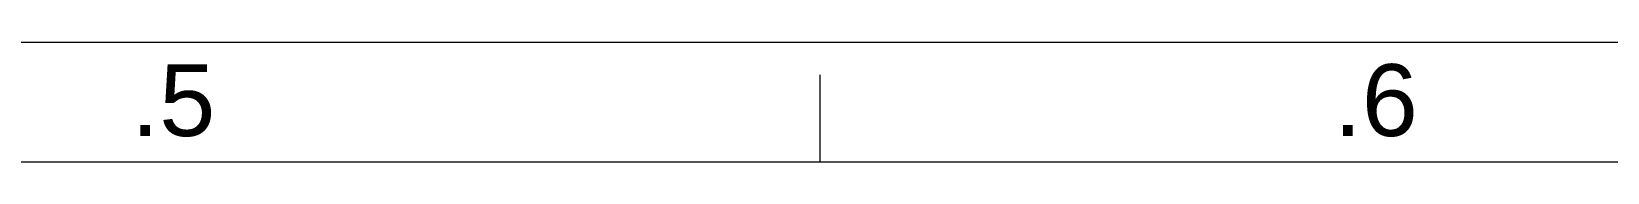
# Model space of a CAD drawing. Header units: inches. Extents: x 3989 to 4711, y 2881 to 3348.
# Drawn here: x 4395.4 to 4510.5, y 3339.3 to 3348.1 of the extents above; entities that cross this region are included whole.
import ezdxf
from ezdxf.enums import TextEntityAlignment as Align

# ---------------------------------------------------------------- set-up
doc = ezdxf.new("R2010")
doc.units = ezdxf.units.IN
doc.header["$MEASUREMENT"] = 0
doc.layers.add('ROTULO', color=7, linetype='Continuous')
doc.styles.add('SANSSERIF', font='sas_____.pfb')

msp = doc.modelspace()

# ---------------------------------------------------------------- linework, layer by layer
at = {"color": 18, "lineweight": 0, "true_color": 0x000000}
for p, q in [((3989.35502, 3348.05493), (4711.07001, 3348.05493)), ((4452.93837, 3345.66648), (4452.93837, 3339.27494)), ((4013.93899, 3339.27494), (4702.29002, 3339.27494))]:
    msp.add_line(p, q, dxfattribs=at)

# ---------------------------------------------------------------- texts
at = {"layer": 'ROTULO', "color": 18, "lineweight": 0, "true_color": 0x000000, "style": 'SANSSERIF'}
for s, p in [('.5', (4405.73885, 3341.16944)), ('.6', (4493.53872, 3341.16944))]:
    msp.add_text(s, height=5.267993, dxfattribs=at).set_placement(p, align=Align.CENTER)

doc.saveas('drawing.dxf')
